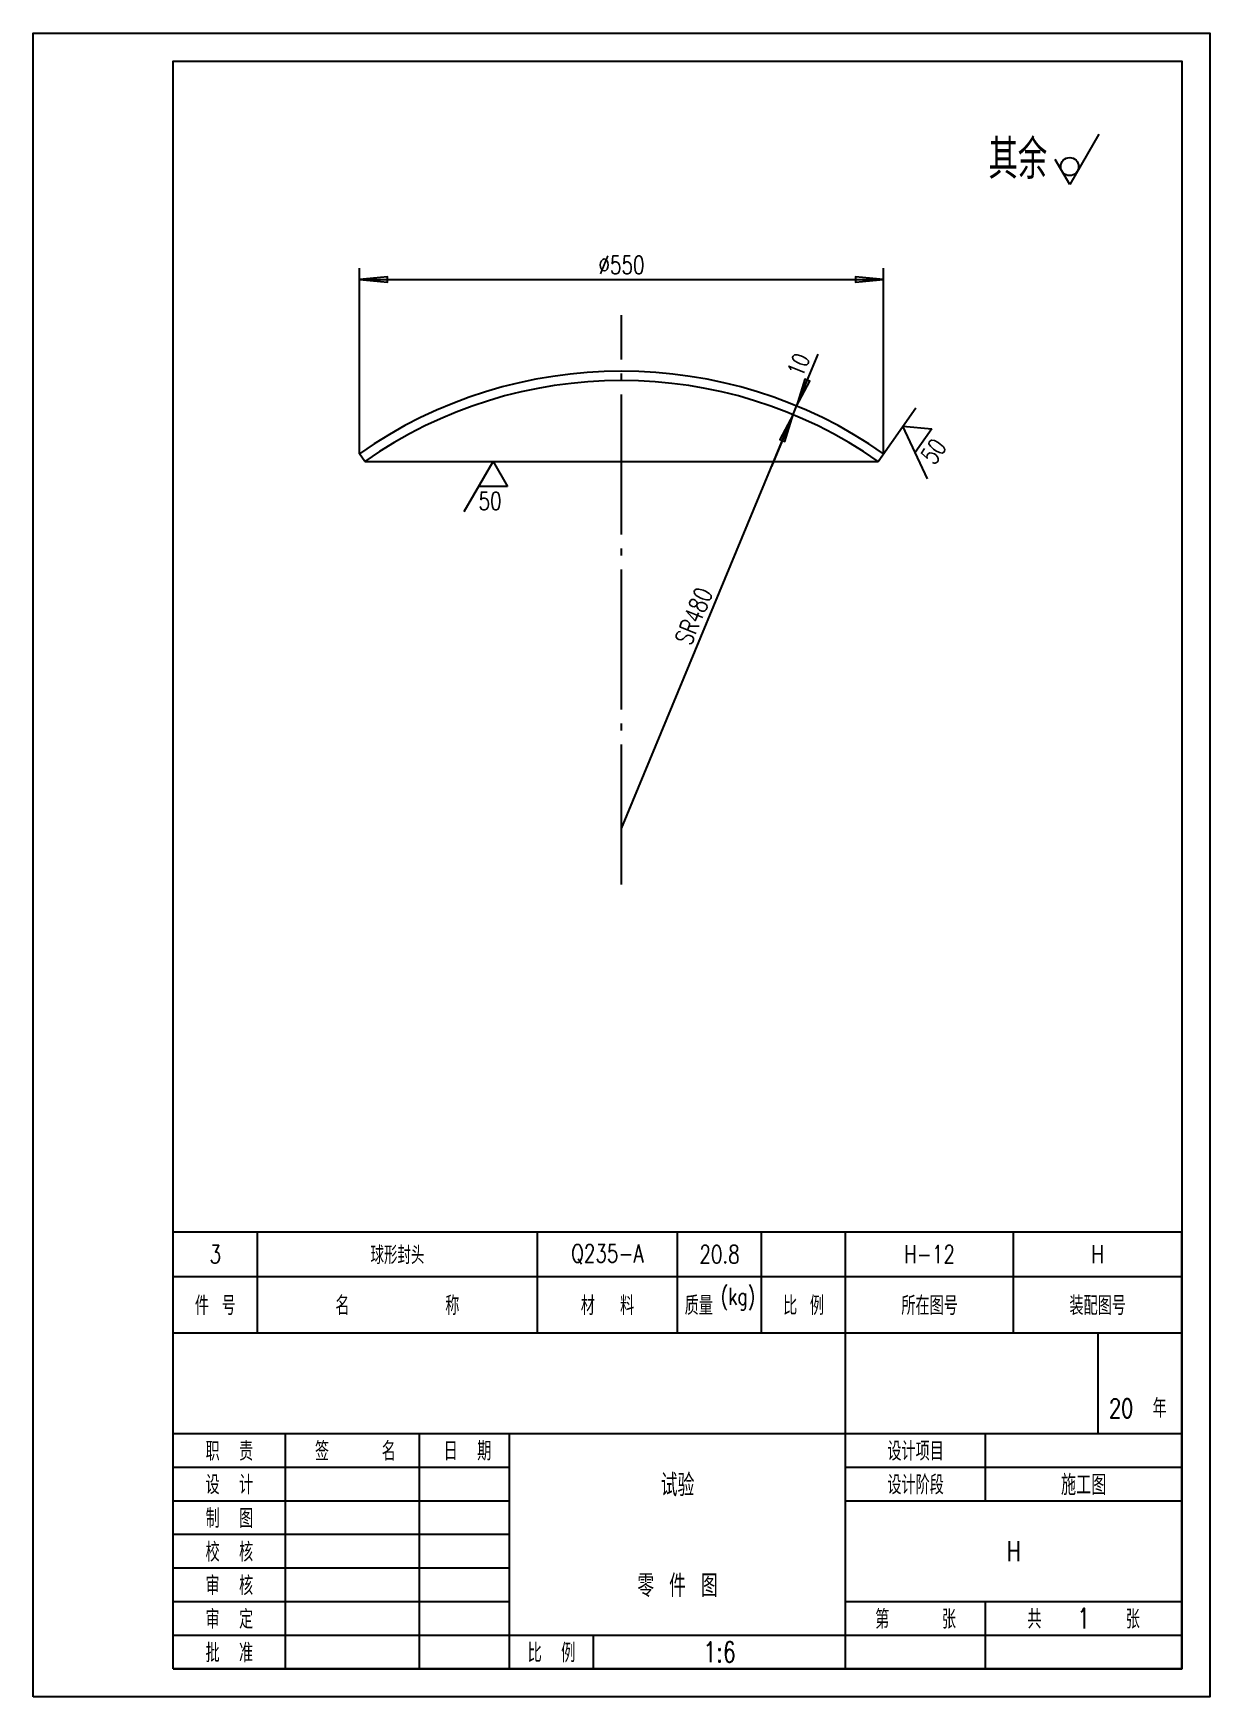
# Model space of a CAD drawing. Extents: x -150 to 1110, y -30 to 1752.
import ezdxf
from ezdxf.enums import TextEntityAlignment as Align

# ---------------------------------------------------------------- set-up
doc = ezdxf.new("R2010")
doc.units = 0
doc.header["$LTSCALE"] = 30
doc.header["$MEASUREMENT"] = 0
doc.linetypes.add('CENTER', pattern=[6.25, 5, -0.5, 0.25, -0.5])
for name, color, linetype in [('1', 2, 'CONTINUOUS'), ('2', 1, 'CONTINUOUS'), ('4', 2, 'CENTER')]:
    doc.layers.add(name, color=color, linetype=linetype)
doc.styles.add('HZ', font='txt', dxfattribs={"width": 0.75, "bigfont": 'hztxt'})
doc.styles.get("Standard").update_dxf_attribs({"font": 'simplex', "width": 0.75, "bigfont": 'hztxt'})

# ---------------------------------------------------------------- blocks, each defined once
blk = doc.blocks.new('BT3')
at = {"layer": '1'}
for p, q in [((-165, 0), (-165, 18)), ((-115, 0), (-115, 18)), ((-90, 0), (-90, 18)), ((-75, 0), (-75, 18)), ((-60, 0), (-60, 18)), ((-30, 0), (-30, 18)), ((-180, 10), (0, 10))]:
    blk.add_line(p, q, dxfattribs=at)
at = {"layer": '2'}
for p, q in [((-180, 18), (0, 18)), ((-180, 18), (0, 18)), ((-180, 0), (-180, 18)), ((0, 0), (0, 18)), ((-180, 0), (0, 0))]:
    blk.add_line(p, q, dxfattribs=at)
at = {"layer": '1', "style": 'HZ', "width": 0.75}
for s, p in [('件 号', (-172.5, 5)), ('名       称', (-140, 5)), ('材  料', (-102.5, 5)), ('质量', (-86.2, 5)), ('比 例', (-67.5, 5)), ('所在图号', (-45, 5)), ('装配图号', (-15, 5))]:
    blk.add_text(s, height=3.36, dxfattribs=at).set_placement(p, align=Align.MIDDLE)
blk.add_text('(kg)', height=3, dxfattribs=at).set_placement((-79.2, 5), align=Align.CENTER)

msp = doc.modelspace()

# ---------------------------------------------------------------- linework, layer by layer
at = {"layer": '1'}
for p, q in [((991.1, 1643.8), (960, 1590)), ((960, 1590), (944.5, 1616.9)), ((199.3, 1301.6), (199.3, 1500.2)), ((760.7, 1301.6), (760.7, 1500.2)), ((199.3, 1488.2), (760.7, 1488.2)), ((480, 900), (663.7, 1343.5)), ((663.7, 1343.5), (667.5, 1352.7)), ((755, 1293.4), (795.1, 1350.8)), ((807.6, 1274.8), (781.4, 1331.1)), ((781.4, 1331.1), (812.3, 1328.4)), ((812.3, 1328.4), (794.5, 1303)), ((311.4, 1239.7), (342.5, 1293.4)), ((342.5, 1293.4), (358, 1266.5)), ((358, 1266.5), (327, 1266.5)), ((720, 0), (720, 360)), ((990, 360), (990, 252)), ((0, 252), (1080, 252)), ((120, 0), (120, 252)), ((263.8, 0), (263.8, 252)), ((360, 0), (360, 252)), ((870, 180), (870, 252)), ((0, 216), (360, 216)), ((720, 216), (1080, 216)), ((0, 180), (360, 180)), ((720, 180), (1080, 180)), ((0, 144), (360, 144)), ((0, 108), (360, 108)), ((0, 72), (360, 72)), ((720, 72), (1080, 72)), ((870, 0), (870, 72)), ((0, 36), (1080, 36)), ((450, 0), (450, 36))]:
    msp.add_line(p, q, dxfattribs=at)
msp.add_lwpolyline([(-150, -30), (-150, 1752), (1110, 1752), (1110, -30)], close=True, dxfattribs=at)
for points in [[(199.3, 1488.2), (229.3, 1485.2), (229.3, 1491.2), (199.3, 1488.2)], [(760.7, 1488.2), (730.7, 1491.2), (730.7, 1485.2), (760.7, 1488.2)], [(667.5, 1352.7), (681.8, 1379.3), (676.2, 1381.6), (667.5, 1352.7), (690.5, 1408.1)], [(663.7, 1343.5), (649.4, 1316.9), (655, 1314.6), (663.7, 1343.5), (640.7, 1288)], [(663.7, 1343.5), (649.4, 1316.9), (655, 1314.6), (663.7, 1343.5)]]:
    msp.add_lwpolyline(points, dxfattribs=at)
msp.add_circle((960, 1609.2), 9.6, dxfattribs=at)
for points in [[(199.3, 1488.2), (229.3, 1485.2), (229.3, 1491.2), (199.3, 1488.2)], [(760.7, 1488.2), (730.7, 1491.2), (730.7, 1485.2), (760.7, 1488.2)], [(667.5, 1352.7), (681.8, 1379.3), (676.2, 1381.6), (667.5, 1352.7)], [(663.7, 1343.5), (649.4, 1316.9), (655, 1314.6), (663.7, 1343.5)], [(663.7, 1343.5), (649.4, 1316.9), (655, 1314.6), (663.7, 1343.5)]]:
    msp.add_solid(points, dxfattribs=at)
at = {"layer": '2'}
for p, q in [((205, 1293.4), (199.3, 1301.6)), ((755, 1293.4), (760.7, 1301.6)), ((205, 1293.4), (755, 1293.4)), ((0, 360), (1080, 360)), ((0, 0), (0, 360)), ((1080, 0), (1080, 360)), ((0, 0), (1080, 0))]:
    msp.add_line(p, q, dxfattribs=at)
msp.add_lwpolyline([(0, 0), (0, 1722), (1080, 1722), (1080, 0)], close=True, dxfattribs=at)
for radius in [490, 480]:
    msp.add_arc((480, 900), radius, 55.0461, 124.9539, dxfattribs=at)
at = {"layer": '4'}
msp.add_line((480, 840), (480, 1450), dxfattribs=at)

# ---------------------------------------------------------------- block references
at = {"layer": '1', "xscale": 6, "yscale": 6, "zscale": 6}
msp.add_blockref('BT3', (1080, 360), dxfattribs=at)

# ---------------------------------------------------------------- texts
at = {"layer": '1', "style": 'HZ', "width": 0.75}
msp.add_text('其余', height=42, dxfattribs=at).set_placement((936, 1596), align=Align.RIGHT)
msp.add_text('%%C550', height=19.2, dxfattribs=at).set_placement((480, 1494.2), align=Align.CENTER)
for s, height, rotation, p in [('10', 18, 67.5, (673.5, 1382.7)), ('50', 19.2, 55.05, (815.1, 1288.5))]:
    msp.add_text(s, height=height, rotation=rotation, dxfattribs=at).set_placement(p)
msp.add_text('50', height=19.2, dxfattribs=at).set_placement((326.9, 1241.3))
msp.add_text('SR480', height=19.2, rotation=67.5, dxfattribs=at).set_placement((566.3, 1124), align=Align.CENTER)
for s, height, p in [('3', 19.2, (45, 444)), ('球形封头', 19.2, (240, 444)), ('Q235-A', 19.2, (465, 444)), ('20.8', 19.2, (585, 444)), ('H-12', 19.2, (810, 444)), ('H', 19.2, (990, 444)), ('试验', 24, (540, 198)), ('施工图', 21.6, (975, 198)), ('H', 21.6, (900, 126)), ('零 件 图', 24, (540, 90)), ('1', 21.6, (975, 54)), ('1:6', 21.6, (585, 18))]:
    msp.add_text(s, height=height, dxfattribs=at).set_placement(p, align=Align.MIDDLE)
at = {"layer": '1', "width": 0.75}
for s, p in [('20  年', (1033.1, 280.1)), ('职  责', (60, 234)), ('签     名', (195, 234)), ('日  期', (315, 234)), ('设计项目', (795, 234)), ('设  计', (60, 198)), ('设计阶段', (795, 198)), ('制  图', (60, 162)), ('校  核', (60, 126)), ('审  核', (60, 90)), ('审  定', (60, 54)), ('第     张', (795, 54)), ('共        张', (975, 54)), ('批  准', (60, 18)), ('比  例', (405, 18))]:
    msp.add_text(s, height=20.16, dxfattribs=at).set_placement(p, align=Align.MIDDLE)

doc.saveas('drawing.dxf')
